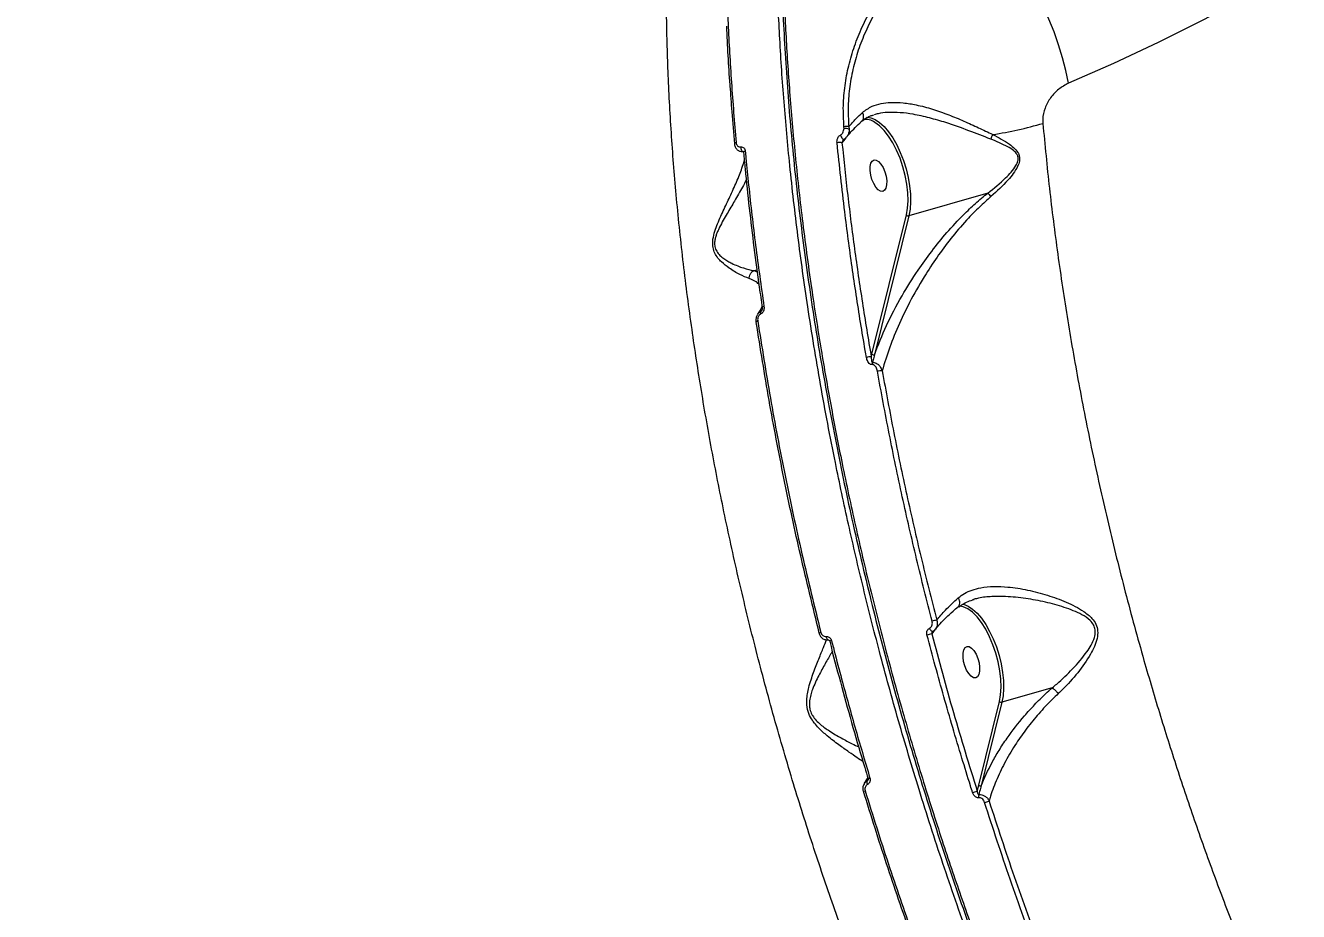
# Model space of a CAD drawing. Header units: millimetres. Extents: x -8607 to 7621, y -5747 to 4382.
# Drawn here: x 4778 to 5129.4, y -822.9 to -578.4 of the extents above; entities that cross this region are included whole.
import ezdxf

# ---------------------------------------------------------------- set-up
doc = ezdxf.new("R2010")
doc.units = ezdxf.units.MM
doc.layers.add('DIKOM_ОБЪЕКТ', color=7, linetype='Continuous')
doc.layers.add('DIKOM_РАЗМЕР_ОБЪЕКТА', color=7, linetype='Continuous')
doc.styles.add('style1', font='arial.ttf', dxfattribs={"width": 0.8})
doc.dimstyles.new('1-50', dxfattribs={"dimtxt": 300, "dimasz": 200, "dimexe": 100, "dimexo": 0, "dimgap": 100, "dimtad": 1, "dimtxsty": 'style1', "dimcen": 200, "dimclrd": 7, "dimclre": 7, "dimclrt": 7, "dimadec": 1, "dimazin": 2, "dimtfac": 1, "dimtmove": 0, "dimatfit": 2, "dimfxl": 0, "dimlwd": 25, "dimlwe": 18, "dimarcsym": 0})

# ---------------------------------------------------------------- blocks, each defined once
blk = doc.blocks.new('*D11')
at = {"layer": 'Defpoints', "color": 0, "transparency": 16777216}
for p in [(7619.37, -165.15), (-6826.53, -739.39), (7619.37, -5647.14)]:
    blk.add_point(p, dxfattribs=at)
at = {"layer": 'DIKOM_РАЗМЕР_ОБЪЕКТА', "color": 7, "lineweight": 18, "transparency": 16777216}
for p, q in [((7619.37, -165.15), (7619.37, -5747.14)), ((-6826.53, -739.39), (-6826.53, -5747.14))]:
    blk.add_line(p, q, dxfattribs=at)
at = {"layer": 'DIKOM_РАЗМЕР_ОБЪЕКТА', "color": 7, "lineweight": 25, "transparency": 16777216}
blk.add_line((-6626.53, -5647.14), (7419.37, -5647.14), dxfattribs=at)
at = {"layer": 'DIKOM_РАЗМЕР_ОБЪЕКТА', "color": 7, "transparency": 16777216}
for points in [[(-6626.53, -5613.8), (-6626.53, -5680.47), (-6826.53, -5647.14)], [(7419.37, -5613.8), (7419.37, -5680.47), (7619.37, -5647.14)]]:
    blk.add_solid(points, dxfattribs=at)
at = {"layer": 'DIKOM_РАЗМЕР_ОБЪЕКТА', "color": 7, "transparency": 16777216, "insert": (396.42, -5393.96), "char_height": 300, "attachment_point": 5, "style": 'style1'}
blk.add_mtext('14400', dxfattribs=at)
blk = doc.blocks.new('*D13')
at = {"layer": 'Defpoints', "color": 0, "transparency": 16777216}
for p in [(-5326.53, -191.39), (6073.47, -191.39), (6073.47, -4959.53)]:
    blk.add_point(p, dxfattribs=at)
at = {"layer": 'DIKOM_РАЗМЕР_ОБЪЕКТА', "color": 7, "lineweight": 18, "transparency": 16777216}
for p, q in [((-5326.53, -191.39), (-5326.53, -5059.53)), ((6073.47, -191.39), (6073.47, -5059.53))]:
    blk.add_line(p, q, dxfattribs=at)
at = {"layer": 'DIKOM_РАЗМЕР_ОБЪЕКТА', "color": 7, "lineweight": 25, "transparency": 16777216}
blk.add_line((-5126.53, -4959.53), (5873.47, -4959.53), dxfattribs=at)
at = {"layer": 'DIKOM_РАЗМЕР_ОБЪЕКТА', "color": 7, "transparency": 16777216}
for points in [[(-5126.53, -4926.2), (-5126.53, -4992.86), (-5326.53, -4959.53)], [(5873.47, -4926.2), (5873.47, -4992.86), (6073.47, -4959.53)]]:
    blk.add_solid(points, dxfattribs=at)
at = {"layer": 'DIKOM_РАЗМЕР_ОБЪЕКТА', "color": 7, "transparency": 16777216, "insert": (373.47, -4706.36), "char_height": 300, "attachment_point": 5, "style": 'style1'}
blk.add_mtext('11400', dxfattribs=at)

msp = doc.modelspace()

# ---------------------------------------------------------------- linework, layer by layer
at = {"layer": 'DIKOM_ОБЪЕКТ', "color": 7, "linetype": 'Continuous', "lineweight": 15}
for p, q in [((5003.949, -606.778), (5003.946, -606.287)), ((5005.267, -606.276), (5005.36, -606.987)), ((5004.166, -609.735), (5003.395, -610.757)), ((5004.446, -609.362), (5004.166, -609.735)), ((4976.199, -613.393), (4976.2, -613.403)), ((5043.616, -624.596), (5021.865, -630.857)), ((5011.665, -669.043), (5021.194, -630.639)), ((5021.865, -630.857), (5012.336, -669.261)), ((4979.04, -646.004), (4979.906, -645.755)), ((4979.04, -646.004), (4979.98, -646.306)), ((5011.475, -669.81), (5011.665, -669.043)), ((5039.909, -736.693), (5039.406, -736.823)), ((5029.142, -744.926), (5028.159, -746.228)), ((5061.446, -761.103), (5047.526, -765.11)), ((5041.129, -787.97), (5046.855, -764.892)), ((5047.526, -765.11), (5041.8, -788.187)), ((5040.725, -789.628), (5041.129, -787.97))]:
    msp.add_line(p, q, dxfattribs=at)
at = {"layer": 'DIKOM_ОБЪЕКТ', "color": 7, "linetype": 'Continuous', "lineweight": 15, "flags": 128}
for points in [[(5225.649, -489.642), (5215.437, -499.047), (5205.016, -508.174), (5194.394, -517.017), (5183.574, -525.571), (5172.565, -533.833), (5161.37, -541.797), (5149.998, -549.458), (5138.453, -556.814), (5126.743, -563.859), (5114.873, -570.59), (5102.85, -577.003), (5090.682, -583.094), (5078.374, -588.861), (5065.933, -594.3)], [(5065.933, -594.3), (5065.21, -590.816), (5064.297, -587.269), (5063.203, -583.691), (5061.936, -580.116), (5060.508, -576.575), (5058.933, -573.101), (5057.225, -569.726), (5055.399, -566.48), (5053.473, -563.394), (5051.463, -560.494), (5049.387, -557.808), (5047.266, -555.36), (5045.118, -553.173), (5042.963, -551.266), (5040.821, -549.656)], [(5010.172, -603.682), (5011.319, -603.826), (5012.531, -604.313), (5013.772, -605.133), (5015.015, -606.269), (5016.234, -607.695), (5017.401, -609.381), (5018.492, -611.29), (5019.483, -613.381), (5020.352, -615.608), (5021.08, -617.923), (5021.652, -620.276), (5022.055, -622.616), (5022.281, -624.892), (5022.325, -627.055), (5022.185, -629.058), (5021.865, -630.857)], [(5021.194, -630.639), (5021.516, -628.792), (5021.643, -626.727), (5021.573, -624.494), (5021.306, -622.148), (5020.849, -619.746), (5020.213, -617.344), (5019.413, -615.001), (5018.47, -612.774), (5017.405, -610.717), (5016.244, -608.879), (5015.016, -607.305), (5013.749, -606.032), (5012.475, -605.091), (5012.456, -605.08)], [(4974.168, -610.649), (4974.017, -610.7), (4973.889, -610.758), (4973.788, -610.822), (4973.718, -610.889), (4973.682, -610.957), (4973.677, -611.004)], [(4973.677, -611.004), (4973.68, -611.023), (4973.681, -611.027)], [(5002.954, -608.596), (5003.041, -608.853), (5003.162, -609.11), (5003.307, -609.346), (5003.465, -609.541), (5003.624, -609.68), (5003.769, -609.752), (5003.891, -609.75), (5003.905, -609.744)], [(4975.447, -611.863), (4975.45, -612.101), (4975.483, -612.342), (4975.544, -612.569), (4975.629, -612.771), (4975.732, -612.934), (4975.849, -613.05), (4975.972, -613.111), (4976.093, -613.115)], [(4976.69, -613.039), (4976.532, -613.092), (4976.399, -613.153), (4976.297, -613.22), (4976.23, -613.289), (4976.2, -613.359), (4976.199, -613.393)], [(5014.636, -624.131), (5014.031, -624.08), (5013.379, -623.682), (5012.732, -622.968), (5012.142, -621.998), (5011.658, -620.849), (5011.319, -619.614), (5011.152, -618.394), (5011.17, -617.287), (5011.373, -616.383), (5011.743, -615.756), (5012.251, -615.455), (5012.856, -615.506), (5013.508, -615.904), (5014.155, -616.617), (5014.744, -617.588), (5015.228, -618.737), (5015.568, -619.972), (5015.735, -621.192), (5015.717, -622.299), (5015.514, -623.203), (5015.144, -623.83), (5014.636, -624.131)], [(4981.854, -655.895), (4981.696, -655.946), (4981.564, -656.001), (4981.461, -656.059), (4981.392, -656.115), (4981.361, -656.17), (4981.36, -656.201)], [(4980.134, -659.94), (4979.983, -659.989), (4979.854, -660.041), (4979.753, -660.095), (4979.682, -660.149), (4979.644, -660.2), (4979.638, -660.235)], [(4979.638, -660.235), (4979.641, -660.248), (4979.672, -660.29), (4979.737, -660.325)], [(5036.7, -738.013), (5036.98, -738.079), (5038.192, -738.566), (5039.433, -739.386), (5040.677, -740.521), (5041.895, -741.948), (5043.063, -743.634), (5044.153, -745.543), (5045.144, -747.633), (5046.013, -749.861), (5046.741, -752.176), (5047.313, -754.529), (5047.717, -756.869), (5047.943, -759.145), (5047.986, -761.308), (5047.846, -763.311), (5047.526, -765.11)], [(5038.118, -739.333), (5036.887, -738.759), (5035.867, -738.552)], [(5046.855, -764.892), (5047.177, -763.045), (5047.305, -760.98), (5047.234, -758.747), (5046.967, -756.401), (5046.51, -753.998), (5045.874, -751.597), (5045.075, -749.254), (5044.131, -747.027), (5043.066, -744.97), (5041.905, -743.132), (5040.677, -741.557), (5039.411, -740.285), (5038.137, -739.344), (5038.118, -739.333)], [(5027.553, -744.687), (5027.658, -744.906), (5027.783, -745.107), (5027.921, -745.28), (5028.063, -745.413), (5028.201, -745.5), (5028.328, -745.534), (5028.435, -745.515)], [(4997.048, -746.026), (4997.049, -746.028), (4997.057, -746.032)], [(4999.036, -746.965), (4999.069, -747.162), (4999.12, -747.349), (4999.185, -747.518), (4999.263, -747.663), (4999.35, -747.776), (4999.442, -747.854), (4999.537, -747.894), (4999.629, -747.894)], [(5040.297, -758.383), (5039.692, -758.333), (5039.04, -757.934), (5038.393, -757.221), (5037.804, -756.251), (5037.32, -755.101), (5036.98, -753.867), (5036.813, -752.647), (5036.832, -751.54), (5037.034, -750.636), (5037.404, -750.008), (5037.913, -749.708), (5038.517, -749.759), (5039.169, -750.157), (5039.817, -750.87), (5040.406, -751.841), (5040.89, -752.99), (5041.229, -754.224), (5041.396, -755.445), (5041.378, -756.552), (5041.176, -757.455), (5040.805, -758.083), (5040.297, -758.383)]]:
    msp.add_lwpolyline(points, dxfattribs=at)
at = {"layer": 'DIKOM_ОБЪЕКТ', "color": 7, "linetype": 'Continuous', "lineweight": 15}
for centre, radius, start, end in [((5009.953, -608.723), 4.42, 55.50168, 98.94556), ((5004.626, -608.526), 2.34, 74.09959, 106.8926), ((5004.24, -609.688), 2.925, 67.47674, 95.71036), ((5003.55, -607.529), 1.89, 321.83692, 16.68771), ((5030.363, -509.674), 99.841, 278.43388, 286.57644), ((5002.713, -612.894), 2.243, 72.29122, 107.84088), ((5051.84, -612.24), 7.821, 150.89323, 161.08343), ((5021.696, -630.235), 0.645, 218.88378, 285.19527), ((4981.83, -657.622), 0.924, 158.169, 201.78738), ((5011.151, -673.206), 3.412, 84.54876, 107.448), ((5012.167, -668.639), 0.645, 218.8846, 285.19519), ((5013.233, -671.838), 1.524, 161.31915, 184.08202), ((5014.285, -677.412), 3.787, 86.99407, 106.94473), ((5032.298, -756.513), 14.328, 101.07437, 106.30517), ((4997.894, -747.537), 1.732, 101.05407, 119.25854), ((5000.839, -749.821), 1.765, 100.90016, 118.77104), ((5031.231, -761.43), 15.508, 101.42567, 106.39022), ((5047.357, -764.487), 0.645, 218.88378, 285.19527), ((5011.417, -787.236), 1.138, 159.02774, 210.72829), ((5009.931, -782.536), 3.669, 280.0283, 288.5581), ((5008.749, -786.509), 3.249, 279.13202, 288.75544), ((5035.77, -776.942), 13.619, 285.68623, 291.33345), ((5042.963, -791.074), 1.858, 164.41788, 191.92328), ((5041.631, -787.565), 0.645, 218.8846, 285.19519), ((5039.377, -780.78), 12.483, 285.73187, 291.74005)]:
    msp.add_arc(centre, radius, start, end, dxfattribs=at)
for points, knots in [([(5241.501, -1113.097), (5239.193, -1111.959), (5233.138, -1108.974), (5223.251, -1103.2), (5212.147, -1095.757), (5201.305, -1087.524), (5191.051, -1078.882), (5181.114, -1069.708), (5171.612, -1060.202), (5161.585, -1049.399), (5151.068, -1037.17), (5140.296, -1023.615), (5129.964, -1009.634), (5120.357, -995.734), (5111.203, -981.636), (5102.592, -967.577), (5093.655, -952.134), (5084.454, -935.229), (5075.23, -917.104), (5066.573, -898.948), (5058.697, -881.358), (5051.358, -863.924), (5044.608, -846.898), (5037.861, -828.805), (5031.182, -809.641), (5024.764, -789.756), (5018.936, -770.229), (5013.819, -751.662), (5009.228, -733.571), (5005.174, -716.182), (5001.19, -697.455), (4997.385, -677.431), (4993.953, -656.547), (4991.142, -636.374), (4988.972, -617.489), (4987.324, -599.371), (4986.166, -582.214), (4985.383, -564.285), (4985.073, -545.683), (4985.342, -526.867), (4986.157, -509.041), (4987.428, -492.672), (4989.122, -477.267), (4991.178, -462.968), (4993.621, -449.096), (4995.588, -440.339), (4996.59, -435.875)], [0, 0, 0, 0, 0.0156509, 0.0410528, 0.0664547, 0.0899044, 0.1133542, 0.1348277, 0.1563011, 0.1771003, 0.2025022, 0.227904, 0.2513538, 0.2748036, 0.2962771, 0.3177505, 0.3385497, 0.3639515, 0.3893534, 0.4128032, 0.436253, 0.4577264, 0.4791999, 0.4999991, 0.5244807, 0.5489623, 0.5715463, 0.5941304, 0.614795, 0.6354597, 0.6554668, 0.6808687, 0.7062706, 0.7297205, 0.7531703, 0.7746438, 0.7961173, 0.8169165, 0.8423185, 0.8677204, 0.8911702, 0.9146201, 0.9360936, 0.9575671, 0.9783663, 1, 1, 1, 1]), ([(5159.348, -1070.696), (5155.711, -1067.862), (5148.425, -1062.185), (5137.479, -1052.337), (5126.54, -1041.523), (5115.636, -1029.661), (5104.807, -1016.81), (5095.54, -1004.864), (5087.811, -994.251), (5081.567, -985.273), (5075.393, -975.989), (5069.326, -966.452), (5063.38, -956.69), (5057.552, -946.705), (5051.822, -936.462), (5046.21, -925.997), (5040.728, -915.336), (5034.504, -902.71), (5027.607, -887.963), (5020.235, -871.158), (5013.243, -854.157), (5006.727, -837.248), (5000.614, -820.298), (4994.938, -803.461), (4989.477, -786.077), (4984.267, -768.169), (4979.378, -749.86), (4974.944, -731.663), (4971.018, -713.87), (4967.542, -696.325), (4964.525, -679.176), (4961.848, -661.742), (4959.546, -644.068), (4957.675, -626.301), (4956.282, -608.94), (4955.37, -592.251), (4954.906, -576.074), (4954.87, -560.527), (4955.251, -545.716), (4955.978, -531.603), (4956.76, -522.699), (4957.151, -518.244)], [0, 0, 0, 0, 0.0313442, 0.0627863, 0.0943729, 0.1260597, 0.1578952, 0.1898332, 0.2088969, 0.2279605, 0.2471123, 0.2662641, 0.2851552, 0.3040463, 0.3230231, 0.3419999, 0.3608337, 0.3796886, 0.4078365, 0.436055, 0.4634313, 0.4908725, 0.5172469, 0.5436791, 0.5696677, 0.5978616, 0.6261261, 0.6535469, 0.6810325, 0.7074494, 0.733924, 0.7599541, 0.788218, 0.8165526, 0.8440412, 0.8715946, 0.8980763, 0.9246157, 0.9507092, 0.9753315, 1, 1, 1, 1]), ([(4971.301, -546.186), (4971.319, -551.379), (4971.355, -561.773), (4971.904, -577.773), (4972.787, -594.045), (4973.707, -605.111), (4974.168, -610.649)], [0, 0, 0, 0, 0.2488775, 0.4981997, 0.7488727, 1, 1, 1, 1]), ([(4986.472, -552.933), (4986.485, -554.356), (4986.533, -559.202), (4986.785, -567.602), (4987.22, -578.102), (4987.826, -588.682), (4988.587, -599.312), (4989.507, -609.994), (4990.584, -620.733), (4991.819, -631.533), (4993.212, -642.396), (4994.763, -653.325), (4996.473, -664.324), (4998.343, -675.395), (5000.372, -686.543), (5002.561, -697.757), (5004.9, -709.001), (5007.383, -720.227), (5010.001, -731.406), (5012.753, -742.532), (5015.641, -753.61), (5018.664, -764.644), (5021.823, -775.639), (5025.12, -786.596), (5028.554, -797.519), (5032.128, -808.411), (5035.843, -819.276), (5039.698, -830.111), (5043.683, -840.888), (5047.781, -851.561), (5051.981, -862.094), (5056.275, -872.473), (5060.665, -882.706), (5065.154, -892.795), (5069.742, -902.746), (5074.431, -912.56), (5079.221, -922.241), (5084.115, -931.79), (5089.114, -941.211), (5094.219, -950.505), (5099.421, -959.655), (5104.699, -968.625), (5110.033, -977.377), (5115.414, -985.897), (5120.841, -994.187), (5126.319, -1002.251), (5131.847, -1010.093), (5137.428, -1017.716), (5143.063, -1025.12), (5148.754, -1032.307), (5154.503, -1039.281), (5160.312, -1046.043), (5166.173, -1052.583), (5172.067, -1058.881), (5177.97, -1064.909), (5183.868, -1070.651), (5189.76, -1076.108), (5195.646, -1081.281), (5201.53, -1086.173), (5207.412, -1090.786), (5213.296, -1095.122), (5219.182, -1099.18), (5225.071, -1102.963), (5230.967, -1106.471), (5236.865, -1109.7), (5242.75, -1112.644), (5248.599, -1115.288), (5254.391, -1117.621), (5260.121, -1119.644), (5265.79, -1121.355), (5271.404, -1122.767), (5276.955, -1123.842), (5280.875, -1124.468), (5282.925, -1124.645), (5283.163, -1124.665)], [0, 0, 0, 0, 0.0059499, 0.0202659, 0.0345856, 0.0488331, 0.0630148, 0.0771469, 0.0912455, 0.1053268, 0.1194068, 0.1334984, 0.1476157, 0.1617745, 0.175991, 0.1902813, 0.2046031, 0.2188715, 0.2330691, 0.2472125, 0.2613176, 0.2754007, 0.2894778, 0.3035636, 0.3176702, 0.3318138, 0.3460103, 0.360276, 0.3745994, 0.3888977, 0.4031156, 0.4172745, 0.4313905, 0.4454798, 0.4595585, 0.4736427, 0.4877431, 0.5018758, 0.5160569, 0.5303024, 0.5446202, 0.5589362, 0.5731791, 0.5873583, 0.6014901, 0.6155905, 0.6296758, 0.6437619, 0.6578611, 0.671988, 0.6861586, 0.7003889, 0.7146946, 0.729019, 0.7432924, 0.7574974, 0.77165, 0.7857663, 0.7998623, 0.8139538, 0.8280547, 0.8421777, 0.8563383, 0.8705523, 0.8848352, 0.8991641, 0.9134616, 0.9276801, 0.9418369, 0.9559474, 0.9700269, 0.9840907, 0.9981542, 1, 1, 1, 1]), ([(4986.941, -552.512), (4987.015, -556.582), (4987.184, -565.827), (4987.829, -580.534), (4988.896, -596.971), (4990.396, -614.034), (4992.392, -632.071), (4994.794, -650.027), (4997.463, -667.141), (5000.24, -682.976), (5003.304, -698.819), (5006.821, -715.368), (5010.854, -732.696), (5015.365, -750.511), (5020.266, -768.357), (5025.523, -786.098), (5030.805, -802.735), (5036.189, -818.666), (5041.792, -834.331), (5047.832, -850.277), (5054.363, -866.548), (5061.365, -883.023), (5068.679, -899.262), (5076.254, -915.14), (5083.634, -929.786), (5090.958, -943.585), (5098.362, -956.866), (5106.12, -970.088), (5114.244, -983.212), (5122.548, -995.913), (5131.749, -1009.224), (5141.869, -1022.944), (5151.458, -1035), (5159.68, -1044.704), (5167.144, -1053.088), (5175.337, -1061.761), (5184.464, -1070.763), (5193.844, -1079.318), (5203.479, -1087.37), (5213.149, -1094.71), (5222.275, -1100.932), (5230.821, -1106.152), (5239.547, -1110.914), (5248.974, -1115.344), (5259.064, -1119.227), (5269.043, -1122.132), (5277.184, -1123.911), (5281.923, -1124.358), (5283.439, -1124.501)], [0, 0, 0, 0, 0.0168943, 0.038382, 0.059907, 0.0829258, 0.1059905, 0.1305417, 0.1525356, 0.1718372, 0.1911658, 0.2129955, 0.2348644, 0.2571417, 0.2809258, 0.303147, 0.3254096, 0.3454084, 0.3654373, 0.387267, 0.4091359, 0.4314132, 0.4551972, 0.4774185, 0.4996811, 0.5196799, 0.5397087, 0.5611985, 0.5827256, 0.6043759, 0.6260642, 0.653416, 0.6808448, 0.6974034, 0.7139791, 0.7354689, 0.7569959, 0.7800191, 0.8030881, 0.826337, 0.8496332, 0.8689282, 0.8882503, 0.9131599, 0.9380695, 0.9630373, 0.9881824, 1, 1, 1, 1]), ([(5003.946, -606.287), (5003.838, -604.34), (5003.63, -600.594), (5004.138, -594.935), (5005.165, -589.444), (5006.762, -584.013), (5008.911, -578.718), (5011.562, -573.617), (5014.667, -568.771), (5018.199, -564.26), (5022.066, -560.08), (5024.887, -557.648), (5026.296, -556.434)], [0, 0, 0, 0, 0.1070822, 0.2059729, 0.3051836, 0.4040767, 0.5033365, 0.6029167, 0.7021785, 0.8013468, 0.9008323, 1, 1, 1, 1]), ([(5027.201, -557.48), (5025.819, -558.669), (5023.052, -561.05), (5019.258, -565.143), (5015.793, -569.561), (5012.745, -574.305), (5010.144, -579.298), (5008.035, -584.481), (5006.467, -589.795), (5005.458, -595.169), (5004.959, -600.706), (5005.162, -604.371), (5005.267, -606.276)], [0, 0, 0, 0, 0.0992791, 0.1988747, 0.2981529, 0.3974211, 0.4970075, 0.5962723, 0.6950874, 0.794221, 0.893033, 1, 1, 1, 1]), ([(4972.524, -595.183), (4972.513, -595.042), (4972.07, -589.43), (4971.823, -583.935), (4971.581, -578.578)], [0, 0, 0, 0, 0.025079, 1, 1, 1, 1]), ([(4972.464, -595.059), (4972.623, -597.42), (4972.977, -602.707), (4973.451, -608.062), (4973.714, -611.025)], [0, 0, 0, 0, 0.4467339, 1, 1, 1, 1]), ([(5065.933, -594.3), (5065.001, -594.788), (5063.161, -595.753), (5060.883, -598.197), (5059.315, -601.085), (5058.764, -603.603), (5058.829, -604.983), (5058.847, -605.365)], [0, 0, 0, 0, 0.2385226, 0.4713368, 0.696805, 0.9159909, 1, 1, 1, 1]), ([(5009.041, -602.361), (5009.89, -601.734), (5011.381, -600.632), (5014.13, -599.841), (5016.999, -599.495), (5020.282, -599.627), (5024.151, -600.254), (5028.381, -601.393), (5032.786, -602.952), (5037.039, -604.707), (5041.111, -606.551), (5043.709, -607.808), (5045.006, -608.435)], [0, 0, 0, 0, 0.1044896, 0.1833863, 0.2623378, 0.3558367, 0.4494206, 0.5631928, 0.6770793, 0.784506, 0.8924056, 1, 1, 1, 1]), ([(5005.267, -606.276), (5005.891, -605.56), (5007, -604.287), (5008.419, -602.947), (5009.041, -602.361)], [0, 0, 0, 0, 0.5623929, 1, 1, 1, 1]), ([(5008.912, -604.691), (5009.022, -604.584), (5009.272, -604.34), (5009.41, -603.741), (5009.345, -603.083), (5009.171, -602.613), (5009.06, -602.399), (5009.041, -602.361)], [0, 0, 0, 0, 0.2112422, 0.4843176, 0.757394, 0.9566936, 1, 1, 1, 1]), ([(5008.969, -604.747), (5009.244, -604.508), (5009.893, -603.944), (5010.976, -603.371), (5011.849, -603.111), (5012.171, -603.015)], [0, 0, 0, 0, 0.3167235, 0.7480496, 1, 1, 1, 1]), ([(5044.441, -609.704), (5042.461, -608.932), (5038.45, -607.367), (5032.739, -605.336), (5027.544, -603.799), (5023.319, -602.856), (5019.42, -602.342), (5016.188, -602.305), (5013.771, -602.533), (5012.626, -602.907), (5012.266, -603.024)], [0, 0, 0, 0, 0.1903551, 0.3856144, 0.5183957, 0.6541688, 0.7612577, 0.8710003, 0.959484, 1, 1, 1, 1]), ([(5002.954, -608.596), (5003.077, -608.518), (5003.322, -608.362), (5003.64, -607.924), (5003.87, -607.383), (5003.924, -606.97), (5003.949, -606.778)], [0, 0, 0, 0, 0.2096764, 0.4181568, 0.729856, 1, 1, 1, 1]), ([(5005.36, -606.987), (5005.349, -607.266), (5005.325, -607.881), (5005.07, -608.623), (5004.777, -608.976), (5004.687, -609.084)], [0, 0, 0, 0, 0.3666582, 0.8054149, 1, 1, 1, 1]), ([(5005.041, -608.699), (5005.091, -608.638), (5005.551, -608.073), (5006.611, -606.936), (5007.878, -605.655), (5008.746, -604.888), (5008.962, -604.698)], [0, 0, 0, 0, 0.04990312, 0.45547516, 0.86485157, 1, 1, 1, 1]), ([(5058.847, -605.365), (5059.417, -611.323), (5060.559, -623.252), (5062.879, -641.438), (5065.646, -659.816), (5068.905, -678.393), (5072.641, -697.1), (5076.858, -715.913), (5081.542, -734.756), (5086.381, -752.457), (5091.271, -768.965), (5096.128, -784.284), (5101.276, -799.495), (5106.714, -814.587), (5112.429, -829.52), (5118.419, -844.276), (5124.669, -858.812), (5130.714, -872.1), (5136.485, -884.167), (5141.918, -895.04), (5147.471, -905.677), (5153.141, -916.08), (5158.934, -926.254), (5164.823, -936.151), (5170.79, -945.747), (5176.837, -955.049), (5182.978, -964.078), (5189.211, -972.83), (5195.525, -981.284), (5201.899, -989.414), (5208.321, -997.206), (5214.791, -1004.661), (5221.313, -1011.78), (5227.856, -1018.532), (5234.402, -1024.902), (5240.955, -1030.895), (5247.528, -1036.525), (5254.806, -1042.337), (5262.778, -1048.165), (5271.428, -1053.825), (5280.054, -1058.801), (5288.625, -1063.07), (5297.124, -1066.629), (5305.531, -1069.451), (5313.855, -1071.6), (5319.299, -1072.41), (5322.024, -1072.815)], [0, 0, 0, 0, 0.0279517, 0.0559711, 0.0841497, 0.112398, 0.140846, 0.1693659, 0.1980505, 0.2268089, 0.2504876, 0.2742079, 0.2980249, 0.3218842, 0.3458643, 0.3698877, 0.3940102, 0.4181768, 0.4373171, 0.4564794, 0.475545, 0.4946105, 0.5137639, 0.5329172, 0.5518732, 0.5708292, 0.5898716, 0.608914, 0.6280087, 0.6471254, 0.6661455, 0.6851656, 0.7042731, 0.7233807, 0.7422913, 0.7612018, 0.7801984, 0.799195, 0.8241795, 0.8492136, 0.8742975, 0.8994316, 0.9244982, 0.9496151, 0.9747822, 1, 1, 1, 1]), ([(4973.688, -611.003), (4973.689, -611.053), (4973.699, -611.414), (4973.928, -612.009), (4974.435, -612.662), (4975.127, -613.056), (4975.756, -613.194), (4976.106, -613.094), (4976.184, -613.071)], [0, 0, 0, 0, 0.0402735, 0.2858116, 0.5005862, 0.7089658, 0.9348391, 1, 1, 1, 1]), ([(4974.168, -610.649), (4974.201, -610.83), (4974.267, -611.19), (4974.57, -611.601), (4974.975, -611.86), (4975.294, -611.862), (4975.447, -611.863)], [0, 0, 0, 0, 0.2583542, 0.5167488, 0.7678077, 1, 1, 1, 1]), ([(5002.026, -610.759), (5002.021, -610.691), (5001.996, -610.37), (5002.06, -609.823), (5002.297, -609.236), (5002.599, -608.82), (5002.836, -608.671), (5002.954, -608.596)], [0, 0, 0, 0, 0.0843516, 0.4026499, 0.6518232, 0.8254915, 1, 1, 1, 1]), ([(5010.128, -669.952), (5010.018, -669.31), (5009.465, -666.1), (5008.08, -657.762), (5006.139, -644.983), (5003.909, -628.419), (5002.7, -617.079), (5002.026, -610.759)], [0, 0, 0, 0, 0.03215732, 0.16079208, 0.41828362, 0.67577517, 1, 1, 1, 1]), ([(5003.781, -609.867), (5003.759, -609.896), (5003.661, -610.019), (5003.537, -610.288), (5003.442, -610.555), (5003.404, -610.721), (5003.395, -610.757)], [0, 0, 0, 0, 0.0955992, 0.4178771, 0.8757911, 1, 1, 1, 1]), ([(5003.395, -610.757), (5003.904, -615.598), (5004.921, -625.287), (5006.817, -640.004), (5008.963, -654.843), (5010.638, -664.819), (5011.475, -669.81)], [0, 0, 0, 0, 0.2491447, 0.4986289, 0.7491418, 1, 1, 1, 1]), ([(5003.779, -609.866), (5003.783, -609.859), (5003.804, -609.827), (5003.846, -609.786), (5003.886, -609.754), (5003.904, -609.745), (5003.905, -609.744), (5003.905, -609.744)], [0, 0, 0, 0, 0.0875561, 0.4481162, 0.7432743, 0.9557264, 1, 1, 1, 1]), ([(5003.904, -609.743), (5003.907, -609.742), (5004.131, -609.667), (5004.418, -609.443), (5004.622, -609.167), (5004.685, -609.082)], [0, 0, 0, 0, 0.0095692, 0.6960765, 1, 1, 1, 1]), ([(5004.666, -609.108), (5004.683, -609.085), (5004.782, -608.957), (5004.901, -608.822), (5004.999, -608.71)], [0, 0, 0, 0, 0.1758522, 1, 1, 1, 1]), ([(5043.626, -624.596), (5043.628, -624.594), (5045.353, -623.305), (5047.595, -621.445), (5050.148, -618.847), (5051.339, -617.282), (5052.003, -615.871), (5052.075, -614.758), (5051.662, -613.718), (5050.65, -612.728), (5048.281, -611.255), (5046.06, -610.358), (5044.441, -609.704)], [0, 0, 0, 0, 0.0003162, 0.2742187, 0.3691414, 0.4635431, 0.5235455, 0.5648656, 0.6061822, 0.6747258, 0.7630177, 1, 1, 1, 1]), ([(5045.006, -608.435), (5046.591, -609.274), (5048.782, -610.435), (5051.073, -612.254), (5052.05, -613.457), (5052.452, -614.651), (5052.413, -615.895), (5051.835, -617.463), (5050.708, -619.21), (5048.349, -622.114), (5046.147, -624.109), (5044.526, -625.577)], [0, 0, 0, 0, 0.23112596, 0.31968345, 0.3914237, 0.43671561, 0.48224535, 0.54569166, 0.63883744, 0.73421485, 1, 1, 1, 1]), ([(4975.447, -611.863), (4975.596, -611.863), (4975.904, -611.865), (4976.298, -612.114), (4976.592, -612.512), (4976.657, -612.863), (4976.69, -613.039)], [0, 0, 0, 0, 0.2338668, 0.4824937, 0.7413363, 1, 1, 1, 1]), ([(4976.065, -613.121), (4976.073, -613.12), (4976.102, -613.118), (4976.083, -613.11), (4976.145, -613.179), (4976.191, -613.287), (4976.194, -613.374), (4976.195, -613.392)], [0, 0, 0, 0, 0.1408696, 0.4884853, 0.7281283, 0.9437312, 1, 1, 1, 1]), ([(4976.219, -613.401), (4976.354, -614.899), (4976.812, -619.982), (4977.76, -628.727), (4979.064, -639.615), (4980.272, -648.776), (4981.099, -654.32), (4981.379, -656.204)], [0, 0, 0, 0, 0.1064923, 0.361483, 0.6158677, 0.8694684, 1, 1, 1, 1]), ([(4976.69, -613.039), (4976.748, -613.661), (4977.04, -616.775), (4977.911, -625.412), (4979.472, -639.042), (4981.06, -650.274), (4981.854, -655.895)], [0, 0, 0, 0, 0.04414123, 0.22071367, 0.61001267, 1, 1, 1, 1]), ([(4977.733, -648.178), (4976.92, -647.851), (4975.274, -647.191), (4972.575, -645.603), (4970.465, -643.98), (4969.123, -642.554), (4968.262, -641.261), (4967.714, -639.664), (4967.646, -637.718), (4968.099, -635.634), (4969.103, -632.807), (4970.639, -629.455), (4972.541, -625.452), (4974.328, -621.485), (4975.677, -618.139), (4976.23, -616.374), (4976.433, -615.724)], [0, 0, 0, 0, 0.11364029, 0.22987595, 0.30744157, 0.34678322, 0.38705907, 0.42270551, 0.45870866, 0.50359088, 0.54670295, 0.63750998, 0.73039977, 0.83351115, 0.93871186, 1, 1, 1, 1]), ([(4976.962, -621.004), (4976.624, -621.66), (4975.686, -623.481), (4973.856, -626.6), (4971.676, -630.25), (4970.084, -632.995), (4969.164, -634.935), (4968.779, -635.866), (4968.456, -636.839), (4968.267, -637.731), (4968.212, -638.515), (4968.246, -639.025), (4968.334, -639.548), (4968.491, -640.077), (4968.92, -640.942), (4969.688, -641.85), (4970.75, -642.705), (4971.862, -643.406), (4973.711, -644.38), (4976.241, -645.366), (4978.155, -645.858), (4979.029, -646.008), (4979.029, -646.008)], [0, 0, 0, 0, 0.0679357, 0.1886591, 0.2918262, 0.3965438, 0.4199735, 0.443541, 0.4668042, 0.4906478, 0.505847, 0.5215083, 0.527162, 0.5451102, 0.563702, 0.6058613, 0.6496881, 0.6931663, 0.7368679, 0.8671422, 0.9998684, 1, 1, 1, 1]), ([(5012.336, -669.261), (5013.384, -666.569), (5015.48, -661.186), (5019.623, -653.341), (5023.906, -646.487), (5028.09, -640.667), (5032.276, -635.505), (5036.37, -631.103), (5040.17, -627.455), (5042.467, -625.549), (5043.616, -624.596)], [0, 0, 0, 0, 0.1801421, 0.3602677, 0.5134826, 0.627815, 0.7423229, 0.8564285, 0.9282344, 1, 1, 1, 1]), ([(5044.526, -625.577), (5043.446, -626.528), (5041.286, -628.431), (5037.729, -632.079), (5033.906, -636.482), (5030.013, -641.646), (5026.135, -647.472), (5022.473, -653.801), (5019.157, -660.582), (5016.441, -667.181), (5015.136, -671.482), (5014.484, -673.63)], [0, 0, 0, 0, 0.0661314, 0.1323031, 0.238336, 0.3447311, 0.4509767, 0.593956, 0.7292239, 0.864722, 1, 1, 1, 1]), ([(5043.616, -624.596), (5043.617, -624.595), (5043.62, -624.595), (5043.624, -624.594), (5043.625, -624.595), (5043.626, -624.596)], [0, 0, 0, 0, 0.39098408, 0.78604175, 1, 1, 1, 1]), ([(5043.626, -624.596), (5043.753, -624.724), (5043.988, -624.959), (5044.325, -625.342), (5044.498, -625.545), (5044.526, -625.577)], [0, 0, 0, 0, 0.4994815, 0.9205566, 1, 1, 1, 1]), ([(4977.733, -648.178), (4977.736, -648.128), (4977.758, -647.804), (4977.92, -647.208), (4978.364, -646.48), (4978.808, -646.166), (4979.029, -646.008)], [0, 0, 0, 0, 0.056229, 0.3685429, 0.6842715, 1, 1, 1, 1]), ([(4979.029, -646.008), (4979.031, -646.008), (4979.033, -646.006), (4979.037, -646.005), (4979.039, -646.004), (4979.04, -646.004)], [0, 0, 0, 0, 0.3001999, 0.7069773, 1, 1, 1, 1]), ([(4980.44, -649.747), (4980.283, -649.59), (4979.81, -649.118), (4978.881, -648.604), (4978.041, -648.292), (4977.733, -648.178)], [0, 0, 0, 0, 0.2396555, 0.7213644, 1, 1, 1, 1]), ([(4981.331, -655.878), (4981.173, -656.216), (4980.86, -656.883), (4980.343, -657.661), (4980.087, -658.045)], [0, 0, 0, 0, 0.5071197, 1, 1, 1, 1]), ([(4981.854, -655.895), (4981.868, -656.039), (4981.899, -656.375), (4981.816, -656.888), (4981.618, -657.366), (4981.339, -657.747), (4981.094, -657.892), (4980.972, -657.965)], [0, 0, 0, 0, 0.1825282, 0.4237843, 0.6274648, 0.8134356, 1, 1, 1, 1]), ([(4980.972, -657.279), (4981.022, -657.213), (4981.13, -657.069), (4981.236, -656.927), (4981.294, -656.849)], [0, 0, 0, 0, 0.4574465, 1, 1, 1, 1]), ([(4980.972, -657.279), (4981, -657.262), (4981.048, -657.232), (4981.115, -657.17), (4981.146, -657.126), (4981.164, -657.1)], [0, 0, 0, 0, 0.366484, 0.6355847, 1, 1, 1, 1]), ([(4981.349, -656.202), (4981.358, -656.252), (4981.39, -656.411), (4981.358, -656.683), (4981.276, -656.931), (4981.204, -657.06), (4981.171, -657.098), (4981.167, -657.103)], [0, 0, 0, 0, 0.1744514, 0.5567992, 0.8141741, 0.9778418, 1, 1, 1, 1]), ([(4980.124, -658.042), (4980.063, -658.119), (4979.833, -658.409), (4979.65, -659.067), (4979.553, -659.747), (4979.644, -660.13), (4979.668, -660.231)], [0, 0, 0, 0, 0.128055, 0.4811468, 0.8632102, 1, 1, 1, 1]), ([(4997.133, -746.031), (4995.381, -738.922), (4991.873, -724.685), (4987.283, -703.24), (4983.148, -681.742), (4980.875, -667.471), (4979.737, -660.325)], [0, 0, 0, 0, 0.2482526, 0.4971936, 0.7482408, 1, 1, 1, 1]), ([(4980.103, -658.057), (4980.2, -657.915), (4980.429, -657.578), (4980.773, -657.388), (4980.972, -657.279)], [0, 0, 0, 0, 0.4215408, 1, 1, 1, 1]), ([(4980.972, -657.965), (4980.853, -658.035), (4980.617, -658.175), (4980.348, -658.541), (4980.163, -658.996), (4980.089, -659.483), (4980.12, -659.801), (4980.134, -659.94)], [0, 0, 0, 0, 0.188925, 0.3774349, 0.5791838, 0.8164502, 1, 1, 1, 1]), ([(4980.134, -659.94), (4981.257, -667.001), (4983.507, -681.144), (4987.619, -702.588), (4992.23, -724.182), (4995.783, -738.612), (4997.562, -745.837)], [0, 0, 0, 0, 0.24825234, 0.49719315, 0.74824049, 1, 1, 1, 1]), ([(5011.713, -671.946), (5011.665, -671.949), (5011.509, -671.96), (5011.212, -671.871), (5010.842, -671.592), (5010.39, -670.972), (5010.232, -670.356), (5010.128, -669.952)], [0, 0, 0, 0, 0.0555185, 0.1783962, 0.3495223, 0.5728916, 1, 1, 1, 1]), ([(5011.475, -669.81), (5011.471, -670.094), (5011.465, -670.514), (5011.547, -670.992), (5011.631, -671.222), (5011.715, -671.334), (5011.774, -671.346), (5011.79, -671.35)], [0, 0, 0, 0, 0.4939038, 0.7308129, 0.8854639, 0.9700829, 1, 1, 1, 1]), ([(5012.336, -669.261), (5012.274, -669.492), (5012.09, -670.187), (5011.91, -670.884), (5011.79, -671.35)], [0, 0, 0, 0, 0.3320291, 1, 1, 1, 1]), ([(5013.181, -673.79), (5013.082, -673.404), (5012.936, -672.834), (5012.518, -672.263), (5012.181, -672.011), (5011.904, -671.933), (5011.758, -671.943), (5011.713, -671.946)], [0, 0, 0, 0, 0.4385519, 0.6486814, 0.8192315, 0.9451773, 1, 1, 1, 1]), ([(5011.79, -671.35), (5011.864, -671.342), (5012.105, -671.319), (5012.568, -671.395), (5013.165, -671.686), (5013.826, -672.293), (5014.259, -672.996), (5014.439, -673.503), (5014.484, -673.63)], [0, 0, 0, 0, 0.0635458, 0.2059318, 0.3867575, 0.5938455, 0.8977465, 1, 1, 1, 1]), ([(5028.276, -742.761), (5026.824, -737.041), (5023.919, -725.591), (5019.993, -708.347), (5016.358, -691.059), (5014.241, -679.549), (5013.181, -673.79)], [0, 0, 0, 0, 0.2488775, 0.4981996, 0.7488726, 1, 1, 1, 1]), ([(5014.484, -673.63), (5015.531, -679.326), (5017.628, -690.728), (5021.241, -707.926), (5025.166, -725.185), (5028.085, -736.693), (5029.546, -742.452)], [0, 0, 0, 0, 0.2488778, 0.4982002, 0.748873, 1, 1, 1, 1]), ([(5035.489, -736.301), (5036.031, -735.882), (5037.169, -735.004), (5039.281, -734.093), (5041.991, -733.391), (5045.312, -733.092), (5049.661, -733.272), (5054.656, -734.056), (5060.079, -735.508), (5065.341, -737.355), (5069.506, -739.487), (5072.234, -741.638), (5073.57, -743.514), (5074.096, -745.461), (5073.873, -747.602), (5073.125, -749.746), (5071.428, -752.981), (5068.556, -757.051), (5065.371, -760.54), (5063.499, -762.336), (5063.115, -762.704)], [0, 0, 0, 0, 0.039972, 0.0838375, 0.127732, 0.1889333, 0.2502303, 0.3350389, 0.419981, 0.5024357, 0.584612, 0.6297421, 0.6580817, 0.6869127, 0.7179993, 0.7532858, 0.7887207, 0.8822415, 0.975869, 1, 1, 1, 1]), ([(5029.546, -742.452), (5030.305, -741.539), (5031.952, -739.556), (5034.249, -737.442), (5035.489, -736.301)], [0, 0, 0, 0, 0.4604881, 1, 1, 1, 1]), ([(5035.483, -738.715), (5035.588, -738.612), (5035.824, -738.38), (5035.943, -737.795), (5035.86, -737.107), (5035.654, -736.593), (5035.511, -736.34), (5035.489, -736.301)], [0, 0, 0, 0, 0.20775543, 0.4665465, 0.72533847, 0.95822622, 1, 1, 1, 1]), ([(5035.618, -738.86), (5035.93, -738.612), (5036.694, -738.007), (5038.124, -737.284), (5039.331, -736.905), (5039.912, -736.723)], [0, 0, 0, 0, 0.2637704, 0.6454819, 1, 1, 1, 1]), ([(5061.455, -761.103), (5061.456, -761.102), (5061.862, -760.767), (5063.799, -759.127), (5067.144, -755.937), (5070.305, -752.293), (5072.215, -749.332), (5073.105, -747.441), (5073.436, -745.622), (5073.176, -744.447), (5072.698, -743.441), (5071.668, -742.191), (5069.677, -740.917), (5067.251, -739.805), (5063.912, -738.6), (5059.53, -737.412), (5054.084, -736.389), (5049.102, -735.883), (5044.739, -735.899), (5041.823, -736.168), (5040.3, -736.586), (5039.909, -736.693)], [0, 0, 0, 0, 0.00009969, 0.02755549, 0.13281816, 0.2403806, 0.27865274, 0.31763186, 0.34970306, 0.37331628, 0.378719, 0.40785963, 0.45651622, 0.50224658, 0.54842458, 0.64260975, 0.73869855, 0.83687756, 0.90547514, 0.97570404, 1, 1, 1, 1]), ([(5029.195, -744.911), (5029.61, -744.421), (5030.475, -743.4), (5032.114, -741.74), (5033.788, -740.172), (5035.007, -739.154), (5035.5, -738.742)], [0, 0, 0, 0, 0.25483285, 0.53157811, 0.81060918, 1, 1, 1, 1]), ([(5026.855, -746.551), (5026.839, -746.485), (5026.784, -746.242), (5026.782, -745.816), (5026.919, -745.33), (5027.177, -744.924), (5027.428, -744.766), (5027.553, -744.687)], [0, 0, 0, 0, 0.0918816, 0.335558, 0.5630753, 0.7814373, 1, 1, 1, 1]), ([(5027.553, -744.687), (5027.682, -744.606), (5027.938, -744.443), (5028.202, -744.026), (5028.347, -743.525), (5028.348, -743.082), (5028.291, -742.83), (5028.276, -742.761)], [0, 0, 0, 0, 0.216891, 0.4334722, 0.6619726, 0.9080849, 1, 1, 1, 1]), ([(5028.431, -745.506), (5028.458, -745.496), (5028.733, -745.397), (5029.015, -745.183), (5029.171, -744.926), (5029.188, -744.898)], [0, 0, 0, 0, 0.0898856, 0.9004649, 1, 1, 1, 1]), ([(5029.546, -742.452), (5029.579, -742.558), (5029.699, -742.947), (5029.736, -743.631), (5029.569, -744.382), (5029.298, -744.742), (5029.179, -744.9)], [0, 0, 0, 0, 0.1226906, 0.4513859, 0.7596089, 1, 1, 1, 1]), ([(5009.169, -781.481), (5008.655, -781.142), (5007.613, -780.454), (5005.305, -778.854), (5002.527, -776.885), (4999.621, -774.69), (4997.289, -772.628), (4995.728, -770.866), (4994.614, -769.222), (4993.756, -767.038), (4993.598, -764.741), (4993.839, -762.716), (4994.426, -760.065), (4995.561, -756.771), (4997.008, -753.117), (4998.283, -750.018), (4998.882, -748.551), (4999.158, -747.875)], [0, 0, 0, 0, 0.0827844, 0.1677981, 0.2581697, 0.3503635, 0.4181252, 0.452547, 0.4879397, 0.5281008, 0.574616, 0.6082255, 0.642629, 0.7337582, 0.8274465, 0.9204728, 1, 1, 1, 1]), ([(4997.059, -746.023), (4997.067, -746.069), (4997.129, -746.41), (4997.462, -746.994), (4998.114, -747.604), (4998.884, -747.932), (4999.391, -747.886), (4999.606, -747.866)], [0, 0, 0, 0, 0.0399697, 0.2951432, 0.5537946, 0.8108871, 1, 1, 1, 1]), ([(4997.562, -745.837), (4997.618, -745.997), (4997.73, -746.317), (4998.064, -746.691), (4998.476, -746.928), (4998.818, -746.985), (4999.002, -746.968), (4999.036, -746.965)], [0, 0, 0, 0, 0.2363546, 0.4725827, 0.7091512, 0.9458514, 1, 1, 1, 1]), ([(4999.036, -746.965), (4999.07, -746.962), (4999.252, -746.945), (4999.592, -747.001), (5000.003, -747.237), (5000.336, -747.609), (5000.449, -747.928), (5000.505, -748.088)], [0, 0, 0, 0, 0.0535395, 0.2897948, 0.5263616, 0.7631292, 1, 1, 1, 1]), ([(4999.605, -747.903), (4999.634, -747.9), (4999.684, -747.894), (4999.796, -747.952), (4999.894, -748.056), (4999.962, -748.17), (4999.979, -748.251), (4999.985, -748.274)], [0, 0, 0, 0, 0.32658151, 0.55525347, 0.74024109, 0.92419742, 1, 1, 1, 1]), ([(4999.995, -748.272), (5000.119, -748.767), (5001.18, -752.985), (5003.312, -760.917), (5006.41, -772.05), (5008.841, -780.464), (5010.275, -785.146), (5010.581, -786.145)], [0, 0, 0, 0, 0.0389347, 0.3323842, 0.6264575, 0.9202708, 1, 1, 1, 1]), ([(5000.505, -748.088), (5000.671, -748.733), (5001.5, -751.956), (5003.599, -759.905), (5006.91, -771.923), (5009.702, -781.315), (5011.098, -786.014)], [0, 0, 0, 0, 0.0507678, 0.2538476, 0.6266954, 1, 1, 1, 1]), ([(5039.452, -790.054), (5039.252, -789.419), (5038.251, -786.244), (5035.536, -777.446), (5031.445, -763.596), (5028.386, -752.236), (5026.855, -746.551)], [0, 0, 0, 0, 0.0441412, 0.2207137, 0.6100127, 1, 1, 1, 1]), ([(5028.354, -745.594), (5028.327, -745.63), (5028.256, -745.726), (5028.191, -745.917), (5028.16, -746.094), (5028.159, -746.199), (5028.159, -746.228)], [0, 0, 0, 0, 0.1895488, 0.502903, 0.8620623, 1, 1, 1, 1]), ([(5028.159, -746.228), (5030.119, -753.49), (5034.045, -768.034), (5038.496, -782.423), (5040.725, -789.628)], [0, 0, 0, 0, 0.4992727, 1, 1, 1, 1]), ([(5028.351, -745.592), (5028.354, -745.588), (5028.378, -745.544), (5028.413, -745.526), (5028.43, -745.519), (5028.435, -745.517)], [0, 0, 0, 0, 0.0716395, 0.7447949, 1, 1, 1, 1]), ([(5000.72, -751.079), (5000.633, -751.223), (5000.076, -752.147), (4998.786, -754.39), (4996.972, -757.695), (4995.541, -760.645), (4994.728, -763.073), (4994.381, -764.688), (4994.358, -766.052), (4994.587, -767.339), (4994.894, -768.142), (4995.497, -769.194), (4996.28, -770.181), (4997.862, -771.637), (5000.255, -773.3), (5003.257, -775.028), (5006.005, -776.475), (5007.426, -777.166), (5008.004, -777.447)], [0, 0, 0, 0, 0.02183411, 0.13934969, 0.25062364, 0.36408126, 0.40316447, 0.44299494, 0.48234293, 0.49437897, 0.52980083, 0.53821806, 0.57724552, 0.61810543, 0.69910175, 0.80994037, 0.92274398, 1, 1, 1, 1]), ([(5041.8, -788.187), (5042.729, -786.039), (5044.133, -782.793), (5046.722, -778.38), (5049.559, -774.071), (5052.852, -769.836), (5056.544, -765.774), (5059.136, -763.186), (5060.825, -761.662), (5061.446, -761.103)], [0, 0, 0, 0, 0.2355394, 0.3560364, 0.4765274, 0.7016571, 0.8172953, 0.9329171, 1, 1, 1, 1]), ([(5061.446, -761.103), (5061.447, -761.103), (5061.45, -761.102), (5061.453, -761.102), (5061.454, -761.102), (5061.455, -761.103)], [0, 0, 0, 0, 0.4269521, 0.7842824, 1, 1, 1, 1]), ([(5061.455, -761.103), (5061.601, -761.214), (5061.893, -761.437), (5062.452, -761.974), (5062.869, -762.421), (5063.082, -762.667), (5063.115, -762.704)], [0, 0, 0, 0, 0.31572882, 0.63145762, 0.94377097, 1, 1, 1, 1]), ([(5063.115, -762.704), (5062.535, -763.255), (5060.643, -765.054), (5057.674, -768.245), (5054.381, -772.282), (5051.294, -776.652), (5048.505, -781.315), (5046.127, -786.21), (5044.732, -789.893), (5044.134, -791.92), (5044, -792.374)], [0, 0, 0, 0, 0.0601203, 0.1962357, 0.332817, 0.4690625, 0.6303284, 0.7921153, 0.9534347, 1, 1, 1, 1]), ([(5010.47, -785.782), (5010.45, -785.836), (5010.324, -786.188), (5010.004, -786.79), (5009.593, -787.381), (5009.47, -787.556)], [0, 0, 0, 0, 0.1149309, 0.7369472, 1, 1, 1, 1]), ([(5009.585, -787.533), (5009.642, -787.435), (5009.823, -787.123), (5010.138, -786.949), (5010.355, -786.829)], [0, 0, 0, 0, 0.31275075, 1, 1, 1, 1]), ([(5010.355, -786.829), (5010.381, -786.794), (5010.459, -786.691), (5010.534, -786.589), (5010.584, -786.522)], [0, 0, 0, 0, 0.3410954, 1, 1, 1, 1]), ([(5010.355, -786.829), (5010.394, -786.804), (5010.439, -786.776), (5010.49, -786.725), (5010.502, -786.704), (5010.511, -786.689)], [0, 0, 0, 0, 0.6664278, 0.7684242, 1, 1, 1, 1]), ([(5011.098, -786.014), (5011.114, -786.072), (5011.175, -786.299), (5011.193, -786.707), (5011.07, -787.184), (5010.818, -787.585), (5010.566, -787.74), (5010.439, -787.817)], [0, 0, 0, 0, 0.0825824, 0.3217227, 0.5513052, 0.7756177, 1, 1, 1, 1]), ([(5010.564, -786.15), (5010.576, -786.188), (5010.609, -786.291), (5010.607, -786.457), (5010.569, -786.613), (5010.532, -786.666), (5010.514, -786.691)], [0, 0, 0, 0, 0.168228, 0.462008, 0.7420247, 1, 1, 1, 1]), ([(5009.582, -787.531), (5009.475, -787.694), (5009.215, -788.088), (5009.121, -788.857), (5009.139, -789.454), (5009.265, -789.718), (5009.266, -789.719)], [0, 0, 0, 0, 0.2569067, 0.6210638, 0.9983042, 1, 1, 1, 1]), ([(5040.721, -876.385), (5038.169, -870.216), (5033.06, -857.865), (5025.834, -838.862), (5018.948, -819.525), (5013.489, -803.073), (5010.391, -793.075), (5009.339, -789.681)], [0, 0, 0, 0, 0.2200461, 0.4406213, 0.6628108, 0.8855451, 1, 1, 1, 1]), ([(5010.439, -787.817), (5010.315, -787.894), (5010.065, -788.047), (5009.817, -788.441), (5009.698, -788.909), (5009.717, -789.307), (5009.778, -789.529), (5009.794, -789.586)], [0, 0, 0, 0, 0.22566746, 0.45136229, 0.68017964, 0.91759656, 1, 1, 1, 1]), ([(5009.794, -789.586), (5010.847, -792.987), (5013.927, -802.929), (5019.353, -819.293), (5026.22, -838.599), (5033.484, -857.728), (5038.654, -870.229), (5041.242, -876.487)], [0, 0, 0, 0, 0.1144542, 0.3345003, 0.5550756, 0.7772654, 1, 1, 1, 1]), ([(5041.145, -791.458), (5041.112, -791.461), (5040.948, -791.477), (5040.619, -791.423), (5040.174, -791.179), (5039.729, -790.722), (5039.551, -790.291), (5039.452, -790.054)], [0, 0, 0, 0, 0.0440727, 0.2245474, 0.4337722, 0.6875081, 1, 1, 1, 1]), ([(5040.725, -789.628), (5040.741, -789.772), (5040.768, -790.025), (5040.874, -790.321), (5040.987, -790.49), (5041.081, -790.556), (5041.136, -790.573), (5041.162, -790.574), (5041.173, -790.575)], [0, 0, 0, 0, 0.3694027, 0.6445477, 0.8371646, 0.9270165, 0.9711869, 1, 1, 1, 1]), ([(5041.8, -788.187), (5041.737, -788.419), (5041.523, -789.213), (5041.318, -790.01), (5041.173, -790.575)], [0, 0, 0, 0, 0.2912822, 1, 1, 1, 1]), ([(5041.173, -790.575), (5041.216, -790.57), (5041.471, -790.542), (5041.984, -790.591), (5042.711, -790.879), (5043.41, -791.425), (5043.815, -791.982), (5043.974, -792.318), (5044, -792.374)], [0, 0, 0, 0, 0.0395069, 0.2326388, 0.4437426, 0.6867398, 0.9479473, 1, 1, 1, 1]), ([(5042.761, -792.794), (5042.662, -792.557), (5042.488, -792.141), (5042.055, -791.707), (5041.633, -791.484), (5041.324, -791.439), (5041.171, -791.455), (5041.145, -791.458)], [0, 0, 0, 0, 0.3277202, 0.573894, 0.77963, 0.9627747, 1, 1, 1, 1]), ([(5073.486, -874.952), (5070.696, -868.359), (5065.109, -855.155), (5057.236, -834.769), (5049.707, -813.996), (5045.079, -799.868), (5042.761, -792.794)], [0, 0, 0, 0, 0.24825222, 0.49719304, 0.74824047, 1, 1, 1, 1]), ([(5044, -792.374), (5046.28, -799.334), (5050.845, -813.273), (5058.313, -833.908), (5066.198, -854.351), (5071.834, -867.675), (5074.657, -874.347)], [0, 0, 0, 0, 0.2482527, 0.4971938, 0.7482409, 1, 1, 1, 1])]:
    msp.add_open_spline(points, degree=3, knots=knots, dxfattribs=at)

# ---------------------------------------------------------------- dimensions: what is measured, and where the dimension line sits
at = {"layer": 'DIKOM_РАЗМЕР_ОБЪЕКТА'}
dim = msp.add_linear_dim(base=(7619.366, -5647.135), p1=(-6826.527, -739.391), p2=(7619.366, -165.147), text='14400', dimstyle='1-50', dxfattribs=at)
dim.commit()
dim.dimension.update_dxf_attribs({"geometry": '*D11', "text_midpoint": (396.419, -5647.135), "dimtype": 160})
dim = msp.add_linear_dim(base=(6073.473, -4959.53), p1=(-5326.527, -191.391), p2=(6073.473, -191.391), dimstyle='1-50', dxfattribs=at)
dim.commit()
dim.dimension.update_dxf_attribs({"geometry": '*D13', "text_midpoint": (373.473, -4959.53), "dimtype": 160})

doc.saveas('drawing.dxf')
